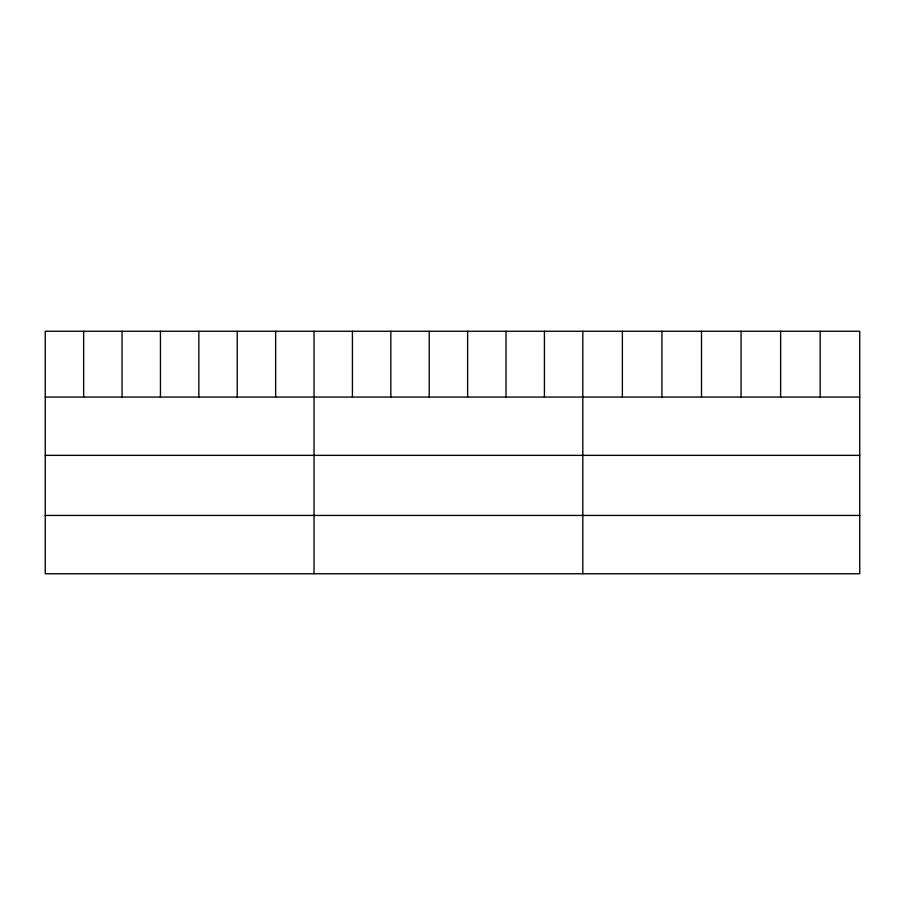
<?xml version="1.0" encoding="UTF-8"?>
<svg xmlns="http://www.w3.org/2000/svg" width="905" height="905" viewBox="0 0 905 905"><rect width="100%" height="100%" fill="white"/><g stroke="black" fill="none" stroke-linecap="round" stroke-linejoin="round"><path stroke-width="1.36" d="M859.75 397.057L859.75 573.747L45.25 573.747L45.25 331.253L859.75 331.253L859.75 397.057L45.25 397.057M45.25 455.362L859.75 455.362M45.25 515.443L859.75 515.443M820.19 331.253L820.19 397.057M780.63 331.253L780.63 397.057M741.071 331.253L741.071 397.057M701.499 331.253L701.499 397.057M661.94 331.253L661.94 397.057M622.38 331.253L622.38 397.057M582.82 331.253L582.82 573.747M544.425 331.253L544.425 397.057M506.019 331.253L506.019 397.057M467.625 331.253L467.625 397.057M429.23 331.253L429.23 397.057M390.836 331.253L390.836 397.057M352.43 331.253L352.43 397.057M314.035 331.253L314.035 573.747M275.64 331.253L275.64 397.057M237.234 331.253L237.234 397.057M198.84 331.253L198.84 397.057M160.445 331.253L160.445 397.057M122.051 331.253L122.051 397.057M83.645 331.253L83.645 397.057"/></g></svg>
